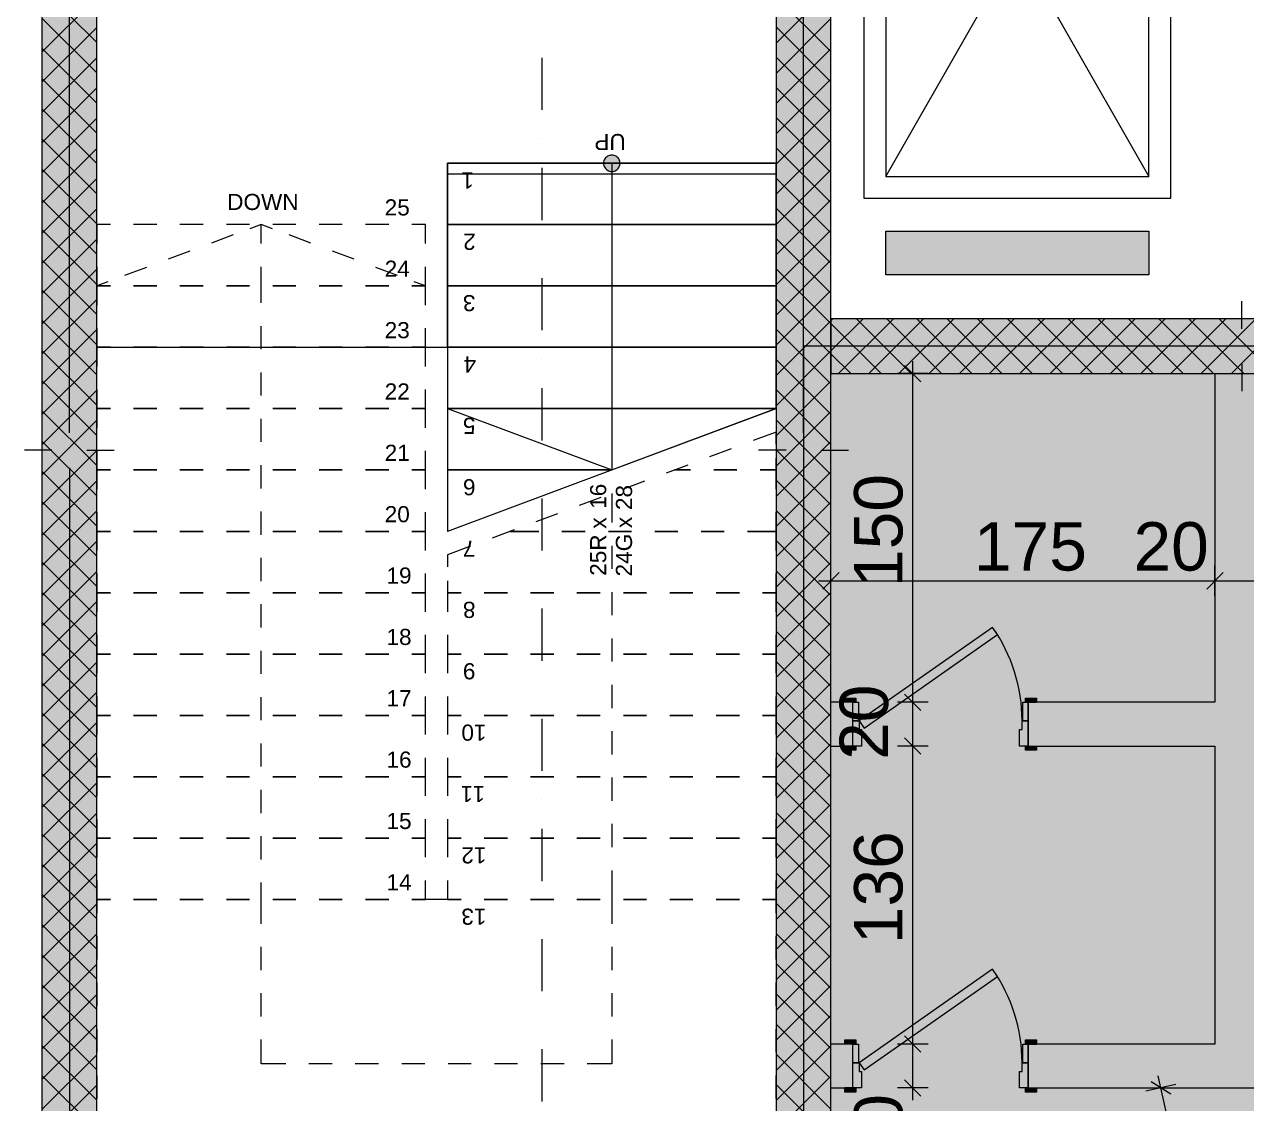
# Model space of a CAD drawing. Header units: centimetres. Extents: x -3681 to 2707, y -7074 to 1715.
# Drawn here: x -1114 to -556, y -839 to -347 of the extents above; entities that cross this region are included whole.
import ezdxf

# ---------------------------------------------------------------- set-up
doc = ezdxf.new("R2010")
doc.units = ezdxf.units.CM
for name, color, linetype, true_color in [('PDF_2D Drafting - General', 7, 'Continuous', 0x7f7f7f), ('PDF_A - Fill Zone', 7, 'Continuous', 0xa80f02), ('PDF_A - Muret', 7, 'Continuous', 0x7f7f7f), ('PDF_A - Pllaka Perdhes', 7, 'Continuous', 0x7f7f7f), ('PDF_A - Prerjet', 7, 'Continuous', 0xa80f02), ('PDF_Structural - Stair & Railing', 171, 'Continuous', 0xaaaaff)]:
    doc.layers.add(name, color=color, linetype=linetype, true_color=true_color)
for name, color, linetype in [('PDF_A - Dimensionimi', 7, 'Continuous'), ('PDF_A - Perdhesa Polyine', 5, 'Continuous'), ('PDF_A - Shtyllat', 7, 'Continuous')]:
    doc.layers.add(name, color=color, linetype=linetype)
doc.styles.add('PDF Arial', font='arial.ttf')

msp = doc.modelspace()

# ---------------------------------------------------------------- hatches: boundary and pattern name
at = {"layer": 'PDF_A - Fill Zone', "true_color": 0xeac3c0, "transparency": 33554559}
msp.add_hatch(color=254, dxfattribs=at).paths.add_polyline_path([(-883.91, -1909.79), (-1105.75, -921.14), (-1105.75, -896.14), (-758.19, -896.14), (-758.19, -493.57), (-383.13, -493.57), (-383.13, -367.83), (984.59, -367.83), (984.59, -516.75), (901.01, -535.5), (1109.04, -1462.61)])
at = {"layer": 'PDF_A - Muret', "true_color": 0xffffff, "transparency": 33554559}
for points in [[(-735.69, -676.11), (-735.69, -664.6), (-732.89, -664.6), (-732.89, -668.6), (-731.69, -668.6), (-731.69, -676.11)], [(-659.68, -676.11), (-659.68, -668.6), (-658.48, -668.6), (-658.48, -664.6), (-655.68, -664.6), (-655.68, -676.11)], [(-735.69, -832.12), (-735.69, -820.62), (-732.89, -820.62), (-732.89, -824.62), (-731.69, -824.62), (-731.69, -832.12)], [(-659.68, -832.12), (-659.68, -824.62), (-658.48, -824.62), (-658.48, -820.62), (-655.68, -820.62), (-655.68, -832.12)]]:
    msp.add_hatch(color=7, dxfattribs=at).paths.add_polyline_path(points)
at = {"layer": 'PDF_Structural - Stair & Railing', "transparency": 33554559}
msp.add_hatch(color=256, dxfattribs=at).paths.add_polyline_path([(-849.46, -410.06), (-849.42, -409.53), (-849.31, -409), (-849.12, -408.5), (-848.86, -408.03), (-848.54, -407.61), (-848.16, -407.22), (-847.73, -406.9), (-847.27, -406.65), (-846.76, -406.46), (-846.24, -406.35), (-845.71, -406.31), (-845.17, -406.35), (-844.65, -406.46), (-844.15, -406.65), (-843.68, -406.9), (-843.25, -407.22), (-842.87, -407.61), (-842.55, -408.03), (-842.29, -408.5), (-842.11, -409), (-841.99, -409.53), (-841.96, -410.06), (-841.99, -410.59), (-842.11, -411.12), (-842.29, -411.62), (-842.55, -412.08), (-842.87, -412.51), (-843.25, -412.89), (-843.68, -413.22), (-844.15, -413.47), (-844.65, -413.66), (-845.17, -413.77), (-845.71, -413.81), (-846.24, -413.77), (-846.76, -413.66), (-847.27, -413.47), (-847.73, -413.22), (-848.16, -412.89), (-848.54, -412.51), (-848.86, -412.08), (-849.12, -411.62), (-849.31, -411.12), (-849.42, -410.59)])

# ---------------------------------------------------------------- linework, layer by layer
at = {"layer": 'PDF_2D Drafting - General', "lineweight": 0}
for points in [[(-730.69, -196.03), (-730.69, -426.06)], [(-590.66, -426.06), (-590.66, -196.03)], [(-720.68, -206.03), (-720.68, -416.06)], [(-720.68, -416.06), (-600.66, -206.03)], [(-720.68, -206.03), (-600.66, -416.06)], [(-600.66, -416.06), (-600.66, -206.03)], [(-720.68, -416.06), (-600.66, -416.06)], [(-730.69, -426.06), (-590.66, -426.06)], [(-720.68, -441.06), (-600.66, -441.06)], [(-720.68, -461.07), (-720.68, -441.06)], [(-600.66, -441.06), (-600.66, -461.07)], [(-600.66, -461.07), (-720.68, -461.07)]]:
    msp.add_lwpolyline(points, dxfattribs=at)
at = {"layer": 'PDF_2D Drafting - General', "color": 254, "true_color": 0xeaeaea, "transparency": 33554559}
msp.add_solid([(-720.68, -441.06), (-600.66, -441.06), (-720.68, -461.07), (-600.66, -461.07)], dxfattribs=at)
at = {"layer": 'PDF_A - Dimensionimi', "lineweight": 0}
for points in [[(-708.36, -506.07), (-708.36, -500.45)], [(-701.33, -506.07), (-715.39, -506.07)], [(-704.61, -509.82), (-712.11, -502.32)], [(-708.36, -656.1), (-708.36, -506.07)], [(-745.69, -607.72), (-745.69, -593.65)], [(-570.46, -607.72), (-570.46, -593.65)], [(-751.32, -600.69), (-745.69, -600.69)], [(-741.94, -596.94), (-749.44, -604.44)], [(-745.69, -600.69), (-570.46, -600.69)], [(-566.71, -596.94), (-574.21, -604.44)], [(-570.46, -600.69), (-550.46, -600.69)], [(-712.11, -652.35), (-704.61, -659.85)], [(-701.33, -656.1), (-715.39, -656.1)], [(-708.36, -676.11), (-708.36, -656.1)], [(-712.11, -672.35), (-704.61, -679.86)], [(-701.33, -676.11), (-715.39, -676.11)], [(-708.36, -812.12), (-708.36, -676.11)], [(-712.11, -808.37), (-704.61, -815.87)], [(-701.33, -812.12), (-715.39, -812.12)], [(-708.36, -832.12), (-708.36, -812.12)], [(-712.11, -828.37), (-704.61, -835.87)], [(-588.26, -830.58), (-601.98, -833.66)], [(-590.64, -834.97), (-599.61, -829.29)], [(-595.13, -832.12), (-596.36, -826.63)], [(-701.33, -832.12), (-715.39, -832.12)], [(-708.36, -837.75), (-708.36, -832.12)], [(-381.48, -1784.25), (-595.13, -832.12)]]:
    msp.add_lwpolyline(points, dxfattribs=at)
at = {"layer": 'PDF_A - Fill Zone', "lineweight": 0}
for points in [[(-383.13, -493.57), (-758.19, -493.57)], [(-758.19, -493.57), (-758.19, -896.14)]]:
    msp.add_lwpolyline(points, dxfattribs=at)
at = {"layer": 'PDF_A - Muret', "color": 7, "lineweight": 0}
for points in [[(-570.46, -506.07), (-570.46, -656.1)], [(-735.69, -656.1), (-745.69, -656.1)], [(-735.69, -656.1), (-739.39, -656.1)], [(-735.69, -664.6), (-735.69, -656.1)], [(-655.68, -656.1), (-651.97, -656.1)], [(-655.68, -664.6), (-655.68, -656.1)], [(-570.46, -656.1), (-655.68, -656.1)], [(-735.69, -676.11), (-735.69, -664.6)], [(-655.68, -676.11), (-655.68, -664.6)], [(-745.69, -676.11), (-735.69, -676.11)], [(-735.69, -676.11), (-739.39, -676.11)], [(-655.68, -676.11), (-651.97, -676.11)], [(-655.68, -676.11), (-570.46, -676.11)], [(-570.46, -676.11), (-570.46, -812.12)], [(-735.69, -812.12), (-745.69, -812.12)], [(-735.69, -812.12), (-739.39, -812.12)], [(-735.69, -820.62), (-735.69, -812.12)], [(-655.68, -812.12), (-651.97, -812.12)], [(-655.68, -820.62), (-655.68, -812.12)], [(-570.46, -812.12), (-655.68, -812.12)], [(-735.69, -832.12), (-735.69, -820.62)], [(-655.68, -832.12), (-655.68, -820.62)], [(-745.69, -832.12), (-735.69, -832.12)], [(-735.69, -832.12), (-739.39, -832.12)], [(-655.68, -832.12), (-651.97, -832.12)], [(-655.68, -832.12), (-501.37, -832.12)]]:
    msp.add_lwpolyline(points, dxfattribs=at)
at = {"layer": 'PDF_A - Muret', "lineweight": 0}
for points in [[(-671.93, -621.92), (-732.89, -664.6)], [(-669.64, -625.19), (-671.93, -621.92)], [(-730.59, -667.88), (-669.64, -625.19)], [(-739.39, -656.1), (-739.39, -654.2)], [(-739.39, -654.2), (-734.39, -654.2)], [(-734.39, -656.1), (-739.39, -656.1)], [(-735.69, -656.1), (-739.39, -656.1)], [(-735.69, -656.1), (-739.39, -656.1)], [(-735.69, -664.6), (-735.69, -656.1)], [(-735.69, -656.1), (-733.19, -656.1)], [(-735.69, -664.6), (-735.69, -656.1)], [(-735.69, -664.6), (-735.69, -656.1)], [(-734.39, -654.2), (-734.39, -656.1)], [(-733.19, -656.1), (-733.19, -664.6)], [(-658.18, -664.6), (-658.18, -656.1)], [(-658.18, -656.1), (-655.68, -656.1)], [(-656.97, -654.2), (-651.97, -654.2)], [(-656.97, -656.1), (-656.97, -654.2)], [(-651.97, -656.1), (-656.97, -656.1)], [(-655.68, -656.1), (-655.68, -664.6)], [(-655.68, -664.6), (-655.68, -656.1)], [(-655.68, -664.6), (-655.68, -656.1)], [(-655.68, -656.1), (-651.97, -656.1)], [(-655.68, -656.1), (-651.97, -656.1)], [(-651.97, -654.2), (-651.97, -656.1)], [(-733.19, -664.6), (-735.69, -664.6)], [(-735.69, -676.11), (-735.69, -664.6)], [(-735.69, -664.6), (-732.89, -664.6)], [(-735.69, -676.11), (-735.69, -664.6)], [(-735.69, -676.11), (-735.69, -664.6)], [(-732.89, -664.6), (-732.89, -668.6)], [(-732.89, -664.6), (-730.59, -667.88)], [(-732.89, -668.6), (-731.69, -668.6)], [(-731.69, -668.6), (-731.69, -676.11)], [(-659.68, -676.11), (-659.68, -668.6)], [(-659.68, -668.6), (-658.48, -668.6)], [(-658.48, -668.6), (-658.48, -664.6)], [(-658.48, -664.6), (-655.68, -664.6)], [(-655.68, -664.6), (-658.18, -664.6)], [(-655.68, -664.6), (-655.68, -676.11)], [(-655.68, -676.11), (-655.68, -664.6)], [(-655.68, -676.11), (-655.68, -664.6)], [(-739.39, -678), (-739.39, -676.11)], [(-739.39, -676.11), (-734.39, -676.11)], [(-735.69, -676.11), (-739.39, -676.11)], [(-735.69, -676.11), (-739.39, -676.11)], [(-734.39, -678), (-739.39, -678)], [(-731.69, -676.11), (-735.69, -676.11)], [(-734.39, -676.11), (-734.39, -678)], [(-655.68, -676.11), (-659.68, -676.11)], [(-656.97, -676.11), (-651.97, -676.11)], [(-656.97, -678), (-656.97, -676.11)], [(-651.97, -678), (-656.97, -678)], [(-655.68, -676.11), (-651.97, -676.11)], [(-655.68, -676.11), (-651.97, -676.11)], [(-651.97, -676.11), (-651.97, -678)], [(-671.93, -777.94), (-732.89, -820.62)], [(-669.64, -781.22), (-671.93, -777.94)], [(-730.59, -823.9), (-669.64, -781.22)], [(-739.39, -812.12), (-739.39, -810.22)], [(-739.39, -810.22), (-734.39, -810.22)], [(-734.39, -812.12), (-739.39, -812.12)], [(-735.69, -812.12), (-739.39, -812.12)], [(-735.69, -812.12), (-739.39, -812.12)], [(-735.69, -820.62), (-735.69, -812.12)], [(-735.69, -812.12), (-733.19, -812.12)], [(-735.69, -820.62), (-735.69, -812.12)], [(-735.69, -820.62), (-735.69, -812.12)], [(-734.39, -810.22), (-734.39, -812.12)], [(-733.19, -812.12), (-733.19, -820.62)], [(-658.18, -820.62), (-658.18, -812.12)], [(-658.18, -812.12), (-655.68, -812.12)], [(-656.97, -810.22), (-651.97, -810.22)], [(-656.97, -812.12), (-656.97, -810.22)], [(-651.97, -812.12), (-656.97, -812.12)], [(-655.68, -812.12), (-655.68, -820.62)], [(-655.68, -820.62), (-655.68, -812.12)], [(-655.68, -820.62), (-655.68, -812.12)], [(-655.68, -812.12), (-651.97, -812.12)], [(-655.68, -812.12), (-651.97, -812.12)], [(-651.97, -810.22), (-651.97, -812.12)], [(-733.19, -820.62), (-735.69, -820.62)], [(-735.69, -832.12), (-735.69, -820.62)], [(-735.69, -820.62), (-732.89, -820.62)], [(-735.69, -832.12), (-735.69, -820.62)], [(-735.69, -832.12), (-735.69, -820.62)], [(-732.89, -820.62), (-732.89, -824.62)], [(-732.89, -820.62), (-730.59, -823.9)], [(-732.89, -824.62), (-731.69, -824.62)], [(-731.69, -824.62), (-731.69, -832.12)], [(-659.68, -832.12), (-659.68, -824.62)], [(-659.68, -824.62), (-658.48, -824.62)], [(-658.48, -824.62), (-658.48, -820.62)], [(-658.48, -820.62), (-655.68, -820.62)], [(-655.68, -820.62), (-658.18, -820.62)], [(-655.68, -820.62), (-655.68, -832.12)], [(-655.68, -832.12), (-655.68, -820.62)], [(-655.68, -832.12), (-655.68, -820.62)], [(-739.39, -834.02), (-739.39, -832.12)], [(-739.39, -832.12), (-734.39, -832.12)], [(-735.69, -832.12), (-739.39, -832.12)], [(-735.69, -832.12), (-739.39, -832.12)], [(-734.39, -834.02), (-739.39, -834.02)], [(-731.69, -832.12), (-735.69, -832.12)], [(-734.39, -832.12), (-734.39, -834.02)], [(-655.68, -832.12), (-659.68, -832.12)], [(-656.97, -832.12), (-651.97, -832.12)], [(-656.97, -834.02), (-656.97, -832.12)], [(-651.97, -834.02), (-656.97, -834.02)], [(-655.68, -832.12), (-651.97, -832.12)], [(-655.68, -832.12), (-651.97, -832.12)], [(-651.97, -832.12), (-651.97, -834.02)]]:
    msp.add_lwpolyline(points, dxfattribs=at)
for centre, radius, start, end in [((-732.89, -664.6), 74.42, 360, 34.9982), ((-732.88, -820.62), 74.4, 359.9957, 35.0015)]:
    msp.add_arc(centre, radius, start, end, dxfattribs=at)
at = {"layer": 'PDF_A - Muret', "color": 254, "true_color": 0xcccccc, "transparency": 33554559}
for points in [[(-570.46, -656.1), (-570.46, -506.07), (-550.46, -656.1), (-550.46, -506.07)], [(-745.69, -656.1), (-735.69, -656.1), (-745.69, -676.11), (-735.69, -676.11)], [(-655.68, -656.1), (-501.37, -656.1), (-655.68, -676.11), (-501.37, -676.11)], [(-570.46, -812.12), (-570.46, -676.11), (-550.46, -812.12), (-550.46, -676.11)], [(-745.69, -812.12), (-735.69, -812.12), (-745.69, -832.12), (-735.69, -832.12)], [(-655.68, -832.12), (-655.68, -812.12), (-501.37, -832.12), (-501.37, -812.12)]]:
    msp.add_solid(points, dxfattribs=at)
at = {"layer": 'PDF_A - Muret', "color": 7, "true_color": 0xffffff, "transparency": 33554559}
for points in [[(-671.93, -621.92), (-669.64, -625.19), (-732.89, -664.6), (-730.59, -667.88)], [(-734.39, -656.1), (-739.39, -656.1), (-734.39, -654.2), (-739.39, -654.2)], [(-735.69, -664.6), (-735.69, -656.1), (-733.19, -664.6), (-733.19, -656.1)], [(-658.18, -664.6), (-658.18, -656.1), (-655.68, -664.6), (-655.68, -656.1)], [(-656.97, -654.2), (-651.97, -654.2), (-656.97, -656.1), (-651.97, -656.1)], [(-734.39, -678), (-739.39, -678), (-734.39, -676.11), (-739.39, -676.11)], [(-656.97, -676.11), (-651.97, -676.11), (-656.97, -678), (-651.97, -678)], [(-671.93, -777.94), (-669.64, -781.22), (-732.89, -820.62), (-730.59, -823.9)], [(-734.39, -812.12), (-739.39, -812.12), (-734.39, -810.22), (-739.39, -810.22)], [(-735.69, -820.62), (-735.69, -812.12), (-733.19, -820.62), (-733.19, -812.12)], [(-658.18, -820.62), (-658.18, -812.12), (-655.68, -820.62), (-655.68, -812.12)], [(-656.97, -810.22), (-651.97, -810.22), (-656.97, -812.12), (-651.97, -812.12)], [(-734.39, -834.02), (-739.39, -834.02), (-734.39, -832.12), (-739.39, -832.12)], [(-656.97, -832.12), (-651.97, -832.12), (-656.97, -834.02), (-651.97, -834.02)]]:
    msp.add_solid(points, dxfattribs=at)
at = {"layer": 'PDF_A - Perdhesa Polyine', "lineweight": 0}
msp.add_lwpolyline([(-1105.75, 979.25), (-1105.75, -921.14)], dxfattribs=at)
at = {"layer": 'PDF_A - Pllaka Perdhes', "lineweight": 0}
for points in [[(-1105.75, 979.25), (-1105.75, -921.14)], [(-745.69, -481.07), (-745.69, -191.02)], [(-920.72, -494.07), (-920.72, -410.06)], [(-920.72, -410.06), (-770.69, -410.06)], [(-770.69, -410.06), (-770.69, -896.14)], [(-395.63, -481.07), (-745.69, -481.07)], [(-1080.74, -896.14), (-1080.74, -494.07)], [(-1080.74, -494.07), (-920.72, -494.07)]]:
    msp.add_lwpolyline(points, dxfattribs=at)
at = {"layer": 'PDF_A - Prerjet', "lineweight": 0}
for points in [[(-877.71, -348.71), (-877.71, -348.71)], [(-877.71, -361.93), (-877.71, -385.75)], [(-877.71, -398.98), (-877.71, -398.98)], [(-877.71, -412.21), (-877.71, -436.03)], [(-877.71, -449.26), (-877.71, -449.26)], [(-877.71, -462.49), (-877.71, -486.31)], [(-877.71, -499.54), (-877.71, -499.54)], [(-877.71, -512.77), (-877.71, -536.59)], [(-877.71, -549.82), (-877.71, -549.82)], [(-877.71, -563.05), (-877.71, -586.87)], [(-877.71, -600.1), (-877.71, -600.1)], [(-877.71, -613.33), (-877.71, -637.14)], [(-877.71, -650.38), (-877.71, -650.38)], [(-877.71, -663.61), (-877.71, -687.42)], [(-877.71, -700.66), (-877.71, -700.66)], [(-877.71, -713.89), (-877.71, -737.7)], [(-877.71, -750.94), (-877.71, -750.94)], [(-877.71, -764.17), (-877.71, -787.99)], [(-877.71, -801.22), (-877.71, -801.22)], [(-877.71, -814.44), (-877.71, -838.26)]]:
    msp.add_lwpolyline(points, dxfattribs=at)
at = {"layer": 'PDF_A - Shtyllat', "lineweight": 0}
for points in [[(-1093.25, -533.08), (-1093.25, -153.01)], [(-758.19, -533.08), (-758.19, -153.01)], [(-1105.75, -161.02), (-1105.75, -921.14)], [(-1080.74, -921.14), (-1080.74, -161.02)], [(-770.69, -161.02), (-770.69, -921.14)], [(-745.69, -921.14), (-745.69, -161.02)], [(-1080.74, -355.01), (-1105.75, -330.01)], [(-1105.75, -359.33), (-1080.74, -334.33)], [(-770.69, -355.26), (-745.69, -330.25)], [(-745.69, -359.08), (-770.69, -334.08)], [(-1080.74, -368.8), (-1105.75, -343.79)], [(-770.69, -369.05), (-745.69, -344.04)], [(-1105.75, -373.12), (-1080.74, -348.12)], [(-745.69, -372.88), (-770.69, -347.87)], [(-1080.74, -382.59), (-1105.75, -357.59)], [(-1105.75, -386.91), (-1080.74, -361.91)], [(-770.69, -382.84), (-745.69, -357.84)], [(-745.69, -386.66), (-770.69, -361.66)], [(-1080.74, -396.38), (-1105.75, -371.37)], [(-770.69, -396.63), (-745.69, -371.62)], [(-1105.75, -400.7), (-1080.74, -375.7)], [(-745.69, -400.46), (-770.69, -375.45)], [(-1080.74, -410.17), (-1105.75, -385.17)], [(-1105.75, -414.49), (-1080.74, -389.49)], [(-770.69, -410.42), (-745.69, -385.42)], [(-745.69, -414.24), (-770.69, -389.24)], [(-1080.74, -423.97), (-1105.75, -398.96)], [(-770.69, -424.21), (-745.69, -399.2)], [(-1105.75, -428.29), (-1080.74, -403.29)], [(-745.69, -428.04), (-770.69, -403.03)], [(-1080.74, -437.75), (-1105.75, -412.75)], [(-1105.75, -442.07), (-1080.74, -417.07)], [(-770.69, -438), (-745.69, -413)], [(-745.69, -441.83), (-770.69, -416.82)], [(-1080.74, -451.55), (-1105.75, -426.54)], [(-770.69, -451.8), (-745.69, -426.79)], [(-1105.75, -455.87), (-1080.74, -430.86)], [(-745.69, -455.62), (-770.69, -430.61)], [(-1080.74, -465.34), (-1105.75, -440.33)], [(-770.69, -465.58), (-745.69, -440.58)], [(-1105.75, -469.66), (-1080.74, -444.65)], [(-745.69, -469.41), (-770.69, -444.41)], [(-1080.74, -479.12), (-1105.75, -454.12)], [(-770.69, -479.38), (-745.69, -454.37)], [(-1105.75, -483.45), (-1080.74, -458.44)], [(-745.69, -483.2), (-770.69, -458.19)], [(-1080.74, -492.92), (-1105.75, -467.92)], [(-770.69, -493.16), (-745.69, -468.16)], [(-1105.75, -497.24), (-1080.74, -472.24)], [(-745.69, -496.99), (-770.69, -471.99)], [(-558.16, -485.57), (-558.16, -473.07)], [(-1080.74, -506.7), (-1105.75, -481.7)], [(-770.69, -506.96), (-745.69, -481.95)], [(-745.69, -495.75), (-731.02, -481.07)], [(-745.69, -481.95), (-744.81, -481.07)], [(-370.63, -481.07), (-745.69, -481.07)], [(-745.69, -481.07), (-745.69, -506.07)], [(-722.81, -506.07), (-745.69, -483.2)], [(-742.23, -506.07), (-717.22, -481.07)], [(-709.03, -506.07), (-734.03, -481.07)], [(-728.44, -506.07), (-703.44, -481.07)], [(-695.23, -506.07), (-720.24, -481.07)], [(-714.65, -506.07), (-689.64, -481.07)], [(-681.44, -506.07), (-706.45, -481.07)], [(-700.86, -506.07), (-675.86, -481.07)], [(-667.65, -506.07), (-692.66, -481.07)], [(-687.07, -506.07), (-662.06, -481.07)], [(-653.86, -506.07), (-678.86, -481.07)], [(-673.27, -506.07), (-648.27, -481.07)], [(-640.07, -506.07), (-665.08, -481.07)], [(-659.49, -506.07), (-634.48, -481.07)], [(-626.28, -506.07), (-651.28, -481.07)], [(-645.69, -506.07), (-620.69, -481.07)], [(-612.49, -506.07), (-637.49, -481.07)], [(-631.91, -506.07), (-606.9, -481.07)], [(-598.7, -506.07), (-623.7, -481.07)], [(-618.11, -506.07), (-593.11, -481.07)], [(-584.91, -506.07), (-609.91, -481.07)], [(-604.32, -506.07), (-579.31, -481.07)], [(-571.12, -506.07), (-596.12, -481.07)], [(-590.53, -506.07), (-565.53, -481.07)], [(-557.33, -506.07), (-582.33, -481.07)], [(-576.74, -506.07), (-551.73, -481.07)], [(-543.53, -506.07), (-568.54, -481.07)], [(-562.95, -506.07), (-537.95, -481.07)], [(-1105.75, -511.03), (-1080.74, -486.02)], [(-745.69, -510.79), (-770.69, -485.78)], [(-1080.74, -520.5), (-1105.75, -495.5)], [(-770.69, -520.75), (-745.69, -495.75)], [(-566.16, -493.57), (-753.69, -493.57)], [(-558.16, -493.57), (-558.16, -493.57)], [(-1105.75, -524.82), (-1080.74, -499.82)], [(-745.69, -524.57), (-770.69, -499.57)], [(-736.61, -506.07), (-745.69, -496.99)], [(-558.16, -501.57), (-558.16, -514.08)], [(-745.69, -506.07), (-370.63, -506.07)], [(-1080.74, -534.29), (-1105.75, -509.28)], [(-770.69, -534.53), (-745.69, -509.53)], [(-1105.75, -538.61), (-1080.74, -513.61)], [(-745.69, -538.37), (-770.69, -513.36)], [(-1080.74, -548.08), (-1105.75, -523.08)], [(-770.69, -548.33), (-745.69, -523.33)], [(-1105.75, -552.4), (-1080.74, -527.4)], [(-745.69, -552.15), (-770.69, -527.15)], [(-1080.74, -561.87), (-1105.75, -536.87)], [(-770.69, -562.12), (-745.69, -537.11)], [(-745.69, -565.95), (-770.69, -540.94)], [(-1101.25, -541.08), (-1113.75, -541.08)], [(-1105.75, -566.2), (-1080.74, -541.19)], [(-1093.25, -541.08), (-1093.25, -541.08)], [(-1085.24, -541.08), (-1072.75, -541.08)], [(-766.19, -541.08), (-778.7, -541.08)], [(-758.19, -541.08), (-758.19, -541.08)], [(-750.19, -541.08), (-737.69, -541.08)], [(-1080.74, -575.66), (-1105.75, -550.65)], [(-1093.25, -549.08), (-1093.25, -929.14)], [(-770.69, -575.91), (-745.69, -550.91)], [(-758.19, -549.08), (-758.19, -929.14)], [(-1105.75, -579.98), (-1080.74, -554.98)], [(-745.69, -579.74), (-770.69, -554.74)], [(-1080.74, -589.45), (-1105.75, -564.45)], [(-1105.75, -593.78), (-1080.74, -568.77)], [(-770.69, -589.7), (-745.69, -564.7)], [(-745.69, -593.53), (-770.69, -568.52)], [(-1080.74, -603.25), (-1105.75, -578.24)], [(-770.69, -603.49), (-745.69, -578.49)], [(-1105.75, -607.57), (-1080.74, -582.56)], [(-745.69, -607.32), (-770.69, -582.32)], [(-1080.74, -617.03), (-1105.75, -592.03)], [(-1105.75, -621.36), (-1080.74, -596.35)], [(-770.69, -617.28), (-745.69, -592.28)], [(-745.69, -621.11), (-770.69, -596.1)], [(-1080.74, -630.83), (-1105.75, -605.82)], [(-770.69, -631.07), (-745.69, -606.07)], [(-1105.75, -635.15), (-1080.74, -610.15)], [(-745.69, -634.9), (-770.69, -609.9)], [(-1080.74, -644.62), (-1105.75, -619.61)], [(-1105.75, -648.94), (-1080.74, -623.93)], [(-770.69, -644.86), (-745.69, -619.86)], [(-745.69, -648.69), (-770.69, -623.69)], [(-1080.74, -658.41), (-1105.75, -633.4)], [(-770.69, -658.66), (-745.69, -633.65)], [(-1105.75, -662.73), (-1080.74, -637.73)], [(-745.69, -662.48), (-770.69, -637.48)], [(-1080.74, -672.2), (-1105.75, -647.2)], [(-1105.75, -676.52), (-1080.74, -651.52)], [(-770.69, -672.44), (-745.69, -647.44)], [(-745.69, -676.27), (-770.69, -651.27)], [(-1080.74, -685.99), (-1105.75, -660.98)], [(-770.69, -686.24), (-745.69, -661.23)], [(-1105.75, -690.31), (-1080.74, -665.31)], [(-745.69, -690.06), (-770.69, -665.06)], [(-1080.74, -699.78), (-1105.75, -674.78)], [(-1105.75, -704.1), (-1080.74, -679.1)], [(-770.69, -700.03), (-745.69, -675.03)], [(-745.69, -703.85), (-770.69, -678.85)], [(-1080.74, -713.57), (-1105.75, -688.56)], [(-770.69, -713.82), (-745.69, -688.81)], [(-1105.75, -717.89), (-1080.74, -692.89)], [(-745.69, -717.65), (-770.69, -692.64)], [(-1080.74, -727.36), (-1105.75, -702.36)], [(-770.69, -727.61), (-745.69, -702.61)], [(-1105.75, -731.68), (-1080.74, -706.68)], [(-745.69, -731.43), (-770.69, -706.43)], [(-1080.74, -741.16), (-1105.75, -716.15)], [(-770.69, -741.4), (-745.69, -716.39)], [(-1105.75, -745.48), (-1080.74, -720.47)], [(-745.69, -745.23), (-770.69, -720.22)], [(-1080.74, -754.94), (-1105.75, -729.94)], [(-770.69, -755.19), (-745.69, -730.19)], [(-1105.75, -759.26), (-1080.74, -734.26)], [(-745.69, -759.02), (-770.69, -734.01)], [(-1080.74, -768.74), (-1105.75, -743.73)], [(-770.69, -768.98), (-745.69, -743.98)], [(-1105.75, -773.06), (-1080.74, -748.05)], [(-745.69, -772.81), (-770.69, -747.8)], [(-1080.74, -782.52), (-1105.75, -757.52)], [(-770.69, -782.77), (-745.69, -757.77)], [(-1105.75, -786.85), (-1080.74, -761.84)], [(-745.69, -786.6), (-770.69, -761.6)], [(-1080.74, -796.31), (-1105.75, -771.31)], [(-770.69, -796.57), (-745.69, -771.56)], [(-1105.75, -800.64), (-1080.74, -775.63)], [(-745.69, -800.39), (-770.69, -775.38)], [(-1080.74, -810.11), (-1105.75, -785.11)], [(-770.69, -810.35), (-745.69, -785.35)], [(-1105.75, -814.43), (-1080.74, -789.43)], [(-745.69, -814.18), (-770.69, -789.18)], [(-1080.74, -823.89), (-1105.75, -798.89)], [(-770.69, -824.14), (-745.69, -799.14)], [(-745.69, -827.97), (-770.69, -802.97)], [(-1105.75, -828.22), (-1080.74, -803.21)], [(-1080.74, -837.69), (-1105.75, -812.69)], [(-770.69, -837.94), (-745.69, -812.93)], [(-1105.75, -842.01), (-1080.74, -817.01)], [(-745.69, -841.76), (-770.69, -816.76)], [(-1080.74, -851.48), (-1105.75, -826.47)], [(-1105.75, -855.8), (-1080.74, -830.8)], [(-770.69, -851.72), (-745.69, -826.72)], [(-745.69, -855.56), (-770.69, -830.55)]]:
    msp.add_lwpolyline(points, dxfattribs=at)
at = {"layer": 'PDF_A - Shtyllat', "color": 8, "true_color": 0x7f7f7f, "transparency": 33554559}
for points in [[(-1105.75, -921.14), (-1105.75, -161.02), (-1080.74, -921.14), (-1080.74, -161.02)], [(-770.69, -921.14), (-770.69, -161.02), (-745.69, -921.14), (-745.69, -161.02)], [(-370.63, -506.07), (-745.69, -506.07), (-370.63, -481.07), (-745.69, -481.07)]]:
    msp.add_solid(points, dxfattribs=at)
at = {"layer": 'PDF_Structural - Stair & Railing', "color": 171, "lineweight": 0, "true_color": 0x8080ff}
for points in [[(-847.73, -406.9), (-848.16, -407.22)], [(-847.27, -406.65), (-847.73, -406.9)], [(-846.76, -406.46), (-847.27, -406.65)], [(-846.24, -406.35), (-846.76, -406.46)], [(-845.71, -406.31), (-846.24, -406.35)], [(-845.17, -406.35), (-845.71, -406.31)], [(-844.65, -406.46), (-845.17, -406.35)], [(-844.15, -406.65), (-844.65, -406.46)], [(-843.68, -406.9), (-844.15, -406.65)], [(-843.25, -407.22), (-843.68, -406.9)], [(-770.69, -410.06), (-920.72, -410.06)], [(-920.72, -410.06), (-920.72, -438.06)], [(-849.42, -409.53), (-849.46, -410.06)], [(-849.46, -410.06), (-849.42, -410.59)], [(-849.31, -409), (-849.42, -409.53)], [(-849.42, -410.59), (-849.31, -411.12)], [(-849.12, -408.5), (-849.31, -409)], [(-849.31, -411.12), (-849.12, -411.62)], [(-848.86, -408.03), (-849.12, -408.5)], [(-849.12, -411.62), (-848.86, -412.08)], [(-848.54, -407.61), (-848.86, -408.03)], [(-848.86, -412.08), (-848.54, -412.51)], [(-848.16, -407.22), (-848.54, -407.61)], [(-848.54, -412.51), (-848.16, -412.89)], [(-845.71, -410.06), (-845.71, -438.06)], [(-842.87, -407.61), (-843.25, -407.22)], [(-843.25, -412.89), (-842.87, -412.51)], [(-842.55, -408.03), (-842.87, -407.61)], [(-842.87, -412.51), (-842.55, -412.08)], [(-842.29, -408.5), (-842.55, -408.03)], [(-842.55, -412.08), (-842.29, -411.62)], [(-842.11, -409), (-842.29, -408.5)], [(-842.29, -411.62), (-842.11, -411.12)], [(-841.99, -409.53), (-842.11, -409)], [(-842.11, -411.12), (-841.99, -410.59)], [(-841.96, -410.06), (-841.99, -409.53)], [(-841.99, -410.59), (-841.96, -410.06)], [(-770.69, -438.06), (-770.69, -410.06)], [(-848.16, -412.89), (-847.73, -413.22)], [(-847.73, -413.22), (-847.27, -413.47)], [(-847.27, -413.47), (-846.76, -413.66)], [(-846.76, -413.66), (-846.24, -413.77)], [(-846.24, -413.77), (-845.71, -413.81)], [(-845.71, -413.81), (-845.17, -413.77)], [(-845.17, -413.77), (-844.65, -413.66)], [(-844.65, -413.66), (-844.15, -413.47)], [(-844.15, -413.47), (-843.68, -413.22)], [(-843.68, -413.22), (-843.25, -412.89)], [(-1005.73, -438.06), (-1010.85, -439.97)], [(-1005.73, -446.77), (-1005.73, -438.06)], [(-1000.61, -439.97), (-1005.73, -438.06)], [(-920.72, -438.06), (-770.69, -438.06)], [(-770.69, -438.06), (-920.72, -438.06)], [(-920.72, -438.06), (-920.72, -466.07)], [(-845.71, -438.06), (-845.71, -550.08)], [(-770.69, -466.07), (-770.69, -438.06)], [(-1018.44, -442.81), (-1028.36, -446.51)], [(-983.1, -446.51), (-993.01, -442.81)], [(-1038.28, -450.21), (-1048.19, -453.92)], [(-963.26, -453.92), (-973.18, -450.21)], [(-1058.11, -457.62), (-1068.03, -461.32)], [(-1005.73, -466.07), (-1005.73, -457.36)], [(-943.43, -461.32), (-953.35, -457.62)], [(-1075.63, -464.16), (-1080.74, -466.07)], [(-1005.73, -473.77), (-1005.73, -466.07)], [(-930.72, -466.07), (-935.84, -464.16)], [(-920.72, -466.07), (-770.69, -466.07)], [(-770.69, -466.07), (-920.72, -466.07)], [(-920.72, -466.07), (-920.72, -494.07)], [(-770.69, -494.07), (-770.69, -466.07)], [(-1005.73, -494.95), (-1005.73, -484.37)], [(-920.72, -494.07), (-770.69, -494.07)], [(-770.69, -494.07), (-920.72, -494.07)], [(-920.72, -494.07), (-920.72, -522.07)], [(-770.69, -522.07), (-770.69, -494.07)], [(-1005.73, -516.12), (-1005.73, -505.53)], [(-920.72, -522.07), (-770.69, -522.07)], [(-770.69, -522.07), (-920.72, -522.07)], [(-920.72, -522.07), (-920.72, -550.08)], [(-770.69, -522.07), (-920.72, -578.09)], [(-920.72, -522.07), (-845.71, -550.08)], [(-845.71, -550.08), (-770.69, -522.07)], [(-1005.73, -537.29), (-1005.73, -526.7)], [(-770.69, -532.76), (-781.25, -536.69)], [(-791.16, -540.39), (-801.08, -544.1)], [(-1005.73, -558.46), (-1005.73, -547.87)], [(-920.72, -550.08), (-845.71, -550.08)], [(-845.71, -550.08), (-920.72, -550.08)], [(-920.72, -550.08), (-920.72, -578.09)], [(-811, -547.8), (-820.91, -551.5)], [(-830.83, -555.21), (-840.75, -558.91)], [(-850.66, -562.61), (-860.58, -566.31)], [(-845.71, -560.76), (-845.71, -574.05)], [(-1005.73, -579.63), (-1005.73, -569.04)], [(-870.5, -570.02), (-880.41, -573.71)], [(-890.33, -577.42), (-900.25, -581.12)], [(-910.16, -584.82), (-920.72, -588.76)], [(-845.71, -584.63), (-845.71, -595.22)], [(-1005.73, -600.8), (-1005.73, -590.22)], [(-845.71, -605.8), (-845.71, -616.39)], [(-1005.73, -621.97), (-1005.73, -611.38)], [(-845.71, -626.97), (-845.71, -637.56)], [(-1005.73, -643.14), (-1005.73, -632.55)], [(-845.71, -648.14), (-845.71, -658.73)], [(-1005.73, -664.31), (-1005.73, -653.72)], [(-845.71, -669.32), (-845.71, -679.9)], [(-1005.73, -685.48), (-1005.73, -674.9)], [(-845.71, -690.48), (-845.71, -701.07)], [(-1005.73, -706.65), (-1005.73, -696.07)], [(-845.71, -711.65), (-845.71, -722.24)], [(-1005.73, -727.82), (-1005.73, -717.23)], [(-845.71, -732.82), (-845.71, -746.11)], [(-1005.73, -746.11), (-1005.73, -738.4)], [(-1005.73, -757.16), (-1005.73, -746.11)], [(-845.71, -746.11), (-845.71, -757.16)], [(-1005.73, -778.32), (-1005.73, -767.74)], [(-845.71, -767.74), (-845.71, -778.32)], [(-1005.73, -799.5), (-1005.73, -788.92)], [(-845.71, -788.92), (-845.71, -799.5)], [(-1005.73, -821.13), (-1005.73, -810.08)], [(-845.71, -810.08), (-845.71, -821.13)], [(-994.52, -821.13), (-1005.73, -821.13)], [(-973.35, -821.13), (-983.94, -821.13)], [(-952.18, -821.13), (-962.77, -821.13)], [(-931.01, -821.13), (-941.59, -821.13)], [(-909.84, -821.13), (-920.43, -821.13)], [(-888.67, -821.13), (-899.26, -821.13)], [(-867.5, -821.13), (-878.09, -821.13)], [(-845.71, -821.13), (-856.91, -821.13)]]:
    msp.add_lwpolyline(points, dxfattribs=at)
at = {"layer": 'PDF_Structural - Stair & Railing', "lineweight": 0}
for points in [[(-770.69, -415.06), (-920.72, -415.06)], [(-920.72, -415.06), (-920.72, -578.09)], [(-770.69, -522.07), (-770.69, -415.06)], [(-1074.54, -438.06), (-1080.74, -438.06)], [(-1080.74, -438.06), (-1080.74, -446.77)], [(-1053.36, -438.06), (-1063.95, -438.06)], [(-1032.19, -438.06), (-1042.78, -438.06)], [(-1011.03, -438.06), (-1021.61, -438.06)], [(-989.86, -438.06), (-1000.44, -438.06)], [(-968.68, -438.06), (-979.27, -438.06)], [(-947.51, -438.06), (-958.1, -438.06)], [(-930.72, -438.06), (-936.93, -438.06)], [(-930.72, -446.77), (-930.72, -438.06)], [(-1080.74, -457.36), (-1080.74, -466.07)], [(-930.72, -466.07), (-930.72, -457.36)], [(-1074.54, -466.07), (-1080.74, -466.07)], [(-1080.74, -466.07), (-1080.74, -474.78)], [(-1080.74, -466.07), (-1074.54, -466.07)], [(-1053.36, -466.07), (-1063.95, -466.07)], [(-1063.95, -466.07), (-1053.36, -466.07)], [(-1032.19, -466.07), (-1042.78, -466.07)], [(-1042.78, -466.07), (-1032.19, -466.07)], [(-1011.03, -466.07), (-1021.61, -466.07)], [(-1021.61, -466.07), (-1011.03, -466.07)], [(-989.86, -466.07), (-1000.44, -466.07)], [(-1000.44, -466.07), (-989.86, -466.07)], [(-968.68, -466.07), (-979.27, -466.07)], [(-979.27, -466.07), (-968.68, -466.07)], [(-947.51, -466.07), (-958.1, -466.07)], [(-958.1, -466.07), (-947.51, -466.07)], [(-930.72, -466.07), (-936.93, -466.07)], [(-936.93, -466.07), (-930.72, -466.07)], [(-930.72, -474.78), (-930.72, -466.07)], [(-1080.74, -485.36), (-1080.74, -494.07)], [(-930.72, -494.07), (-930.72, -485.36)], [(-1074.54, -494.07), (-1080.74, -494.07)], [(-1080.74, -494.07), (-1080.74, -502.78)], [(-1080.74, -494.07), (-1074.54, -494.07)], [(-1053.36, -494.07), (-1063.95, -494.07)], [(-1063.95, -494.07), (-1053.36, -494.07)], [(-1032.19, -494.07), (-1042.78, -494.07)], [(-1042.78, -494.07), (-1032.19, -494.07)], [(-1011.03, -494.07), (-1021.61, -494.07)], [(-1021.61, -494.07), (-1011.03, -494.07)], [(-989.86, -494.07), (-1000.44, -494.07)], [(-1000.44, -494.07), (-989.86, -494.07)], [(-968.68, -494.07), (-979.27, -494.07)], [(-979.27, -494.07), (-968.68, -494.07)], [(-947.51, -494.07), (-958.1, -494.07)], [(-958.1, -494.07), (-947.51, -494.07)], [(-930.72, -494.07), (-936.93, -494.07)], [(-936.93, -494.07), (-930.72, -494.07)], [(-930.72, -502.78), (-930.72, -494.07)], [(-1080.74, -513.37), (-1080.74, -522.07)], [(-930.72, -522.07), (-930.72, -513.37)], [(-1074.54, -522.07), (-1080.74, -522.07)], [(-1080.74, -522.07), (-1080.74, -530.78)], [(-1080.74, -522.07), (-1074.54, -522.07)], [(-1053.36, -522.07), (-1063.95, -522.07)], [(-1063.95, -522.07), (-1053.36, -522.07)], [(-1032.19, -522.07), (-1042.78, -522.07)], [(-1042.78, -522.07), (-1032.19, -522.07)], [(-1011.03, -522.07), (-1021.61, -522.07)], [(-1021.61, -522.07), (-1011.03, -522.07)], [(-989.86, -522.07), (-1000.44, -522.07)], [(-1000.44, -522.07), (-989.86, -522.07)], [(-968.68, -522.07), (-979.27, -522.07)], [(-979.27, -522.07), (-968.68, -522.07)], [(-947.51, -522.07), (-958.1, -522.07)], [(-958.1, -522.07), (-947.51, -522.07)], [(-930.72, -522.07), (-936.93, -522.07)], [(-936.93, -522.07), (-930.72, -522.07)], [(-930.72, -530.78), (-930.72, -522.07)], [(-770.69, -538.22), (-770.69, -532.76)], [(-1080.74, -541.38), (-1080.74, -550.08)], [(-930.72, -550.08), (-930.72, -541.38)], [(-770.69, -550.08), (-770.69, -544.62)], [(-1074.54, -550.08), (-1080.74, -550.08)], [(-1080.74, -550.08), (-1080.74, -558.79)], [(-1080.74, -550.08), (-1074.54, -550.08)], [(-1053.36, -550.08), (-1063.95, -550.08)], [(-1063.95, -550.08), (-1053.36, -550.08)], [(-1032.19, -550.08), (-1042.78, -550.08)], [(-1042.78, -550.08), (-1032.19, -550.08)], [(-1011.03, -550.08), (-1021.61, -550.08)], [(-1021.61, -550.08), (-1011.03, -550.08)], [(-989.86, -550.08), (-1000.44, -550.08)], [(-1000.44, -550.08), (-989.86, -550.08)], [(-968.68, -550.08), (-979.27, -550.08)], [(-979.27, -550.08), (-968.68, -550.08)], [(-947.51, -550.08), (-958.1, -550.08)], [(-958.1, -550.08), (-947.51, -550.08)], [(-930.72, -550.08), (-936.93, -550.08)], [(-936.93, -550.08), (-930.72, -550.08)], [(-930.72, -558.79), (-930.72, -550.08)], [(-817.11, -550.08), (-809.78, -550.08)], [(-809.78, -550.08), (-817.11, -550.08)], [(-799.19, -550.08), (-788.61, -550.08)], [(-788.61, -550.08), (-799.19, -550.08)], [(-778.02, -550.08), (-770.69, -550.08)], [(-770.69, -550.08), (-778.02, -550.08)], [(-770.69, -558.79), (-770.69, -550.08)], [(-1080.74, -569.38), (-1080.74, -578.09)], [(-930.72, -578.09), (-930.72, -569.38)], [(-770.69, -578.09), (-770.69, -569.38)], [(-1074.54, -578.09), (-1080.74, -578.09)], [(-1080.74, -578.09), (-1080.74, -586.8)], [(-1080.74, -578.09), (-1074.54, -578.09)], [(-1053.36, -578.09), (-1063.95, -578.09)], [(-1063.95, -578.09), (-1053.36, -578.09)], [(-1032.19, -578.09), (-1042.78, -578.09)], [(-1042.78, -578.09), (-1032.19, -578.09)], [(-1011.03, -578.09), (-1021.61, -578.09)], [(-1021.61, -578.09), (-1011.03, -578.09)], [(-989.86, -578.09), (-1000.44, -578.09)], [(-1000.44, -578.09), (-989.86, -578.09)], [(-968.68, -578.09), (-979.27, -578.09)], [(-979.27, -578.09), (-968.68, -578.09)], [(-947.51, -578.09), (-958.1, -578.09)], [(-958.1, -578.09), (-947.51, -578.09)], [(-930.72, -578.09), (-936.93, -578.09)], [(-936.93, -578.09), (-930.72, -578.09)], [(-930.72, -586.8), (-930.72, -578.09)], [(-892.12, -578.09), (-879.04, -578.09)], [(-879.04, -578.09), (-892.12, -578.09)], [(-868.46, -578.09), (-857.87, -578.09)], [(-857.87, -578.09), (-868.46, -578.09)], [(-847.29, -578.09), (-836.7, -578.09)], [(-836.7, -578.09), (-847.29, -578.09)], [(-826.11, -578.09), (-815.53, -578.09)], [(-815.53, -578.09), (-826.11, -578.09)], [(-804.94, -578.09), (-794.36, -578.09)], [(-794.36, -578.09), (-804.94, -578.09)], [(-783.78, -578.09), (-770.69, -578.09)], [(-770.69, -578.09), (-783.78, -578.09)], [(-770.69, -586.8), (-770.69, -578.09)], [(-920.72, -588.76), (-920.72, -594.23)], [(-1080.74, -597.38), (-1080.74, -606.09)], [(-930.72, -606.09), (-930.72, -597.38)], [(-920.72, -600.63), (-920.72, -606.09)], [(-770.69, -606.09), (-770.69, -597.38)], [(-1074.54, -606.09), (-1080.74, -606.09)], [(-1080.74, -606.09), (-1080.74, -614.8)], [(-1080.74, -606.09), (-1074.54, -606.09)], [(-1053.36, -606.09), (-1063.95, -606.09)], [(-1063.95, -606.09), (-1053.36, -606.09)], [(-1032.19, -606.09), (-1042.78, -606.09)], [(-1042.78, -606.09), (-1032.19, -606.09)], [(-1011.03, -606.09), (-1021.61, -606.09)], [(-1021.61, -606.09), (-1011.03, -606.09)], [(-989.86, -606.09), (-1000.44, -606.09)], [(-1000.44, -606.09), (-989.86, -606.09)], [(-968.68, -606.09), (-979.27, -606.09)], [(-979.27, -606.09), (-968.68, -606.09)], [(-947.51, -606.09), (-958.1, -606.09)], [(-958.1, -606.09), (-947.51, -606.09)], [(-930.72, -606.09), (-936.93, -606.09)], [(-936.93, -606.09), (-930.72, -606.09)], [(-930.72, -614.8), (-930.72, -606.09)], [(-920.72, -606.09), (-914.51, -606.09)], [(-914.51, -606.09), (-920.72, -606.09)], [(-920.72, -606.09), (-920.72, -614.8)], [(-903.92, -606.09), (-893.34, -606.09)], [(-893.34, -606.09), (-903.92, -606.09)], [(-882.75, -606.09), (-872.17, -606.09)], [(-872.17, -606.09), (-882.75, -606.09)], [(-861.59, -606.09), (-851, -606.09)], [(-851, -606.09), (-861.59, -606.09)], [(-840.41, -606.09), (-829.83, -606.09)], [(-829.83, -606.09), (-840.41, -606.09)], [(-819.24, -606.09), (-808.66, -606.09)], [(-808.66, -606.09), (-819.24, -606.09)], [(-798.07, -606.09), (-787.49, -606.09)], [(-787.49, -606.09), (-798.07, -606.09)], [(-776.9, -606.09), (-770.69, -606.09)], [(-770.69, -606.09), (-776.9, -606.09)], [(-770.69, -614.8), (-770.69, -606.09)], [(-1080.74, -625.39), (-1080.74, -634.1)], [(-930.72, -634.1), (-930.72, -625.39)], [(-920.72, -625.39), (-920.72, -634.1)], [(-770.69, -634.1), (-770.69, -625.39)], [(-1074.54, -634.1), (-1080.74, -634.1)], [(-1080.74, -634.1), (-1080.74, -642.81)], [(-1080.74, -634.1), (-1074.54, -634.1)], [(-1053.36, -634.1), (-1063.95, -634.1)], [(-1063.95, -634.1), (-1053.36, -634.1)], [(-1032.19, -634.1), (-1042.78, -634.1)], [(-1042.78, -634.1), (-1032.19, -634.1)], [(-1011.03, -634.1), (-1021.61, -634.1)], [(-1021.61, -634.1), (-1011.03, -634.1)], [(-989.86, -634.1), (-1000.44, -634.1)], [(-1000.44, -634.1), (-989.86, -634.1)], [(-968.68, -634.1), (-979.27, -634.1)], [(-979.27, -634.1), (-968.68, -634.1)], [(-947.51, -634.1), (-958.1, -634.1)], [(-958.1, -634.1), (-947.51, -634.1)], [(-930.72, -634.1), (-936.93, -634.1)], [(-936.93, -634.1), (-930.72, -634.1)], [(-930.72, -642.81), (-930.72, -634.1)], [(-920.72, -634.1), (-914.51, -634.1)], [(-914.51, -634.1), (-920.72, -634.1)], [(-920.72, -634.1), (-920.72, -642.81)], [(-903.92, -634.1), (-893.34, -634.1)], [(-893.34, -634.1), (-903.92, -634.1)], [(-882.75, -634.1), (-872.17, -634.1)], [(-872.17, -634.1), (-882.75, -634.1)], [(-861.59, -634.1), (-851, -634.1)], [(-851, -634.1), (-861.59, -634.1)], [(-840.41, -634.1), (-829.83, -634.1)], [(-829.83, -634.1), (-840.41, -634.1)], [(-819.24, -634.1), (-808.66, -634.1)], [(-808.66, -634.1), (-819.24, -634.1)], [(-798.07, -634.1), (-787.49, -634.1)], [(-787.49, -634.1), (-798.07, -634.1)], [(-776.9, -634.1), (-770.69, -634.1)], [(-770.69, -634.1), (-776.9, -634.1)], [(-770.69, -642.81), (-770.69, -634.1)], [(-1080.74, -653.39), (-1080.74, -662.1)], [(-930.72, -662.1), (-930.72, -653.39)], [(-920.72, -653.39), (-920.72, -662.1)], [(-770.69, -662.1), (-770.69, -653.39)], [(-1074.54, -662.1), (-1080.74, -662.1)], [(-1080.74, -662.1), (-1080.74, -670.81)], [(-1080.74, -662.1), (-1074.54, -662.1)], [(-1053.36, -662.1), (-1063.95, -662.1)], [(-1063.95, -662.1), (-1053.36, -662.1)], [(-1032.19, -662.1), (-1042.78, -662.1)], [(-1042.78, -662.1), (-1032.19, -662.1)], [(-1011.03, -662.1), (-1021.61, -662.1)], [(-1021.61, -662.1), (-1011.03, -662.1)], [(-989.86, -662.1), (-1000.44, -662.1)], [(-1000.44, -662.1), (-989.86, -662.1)], [(-968.68, -662.1), (-979.27, -662.1)], [(-979.27, -662.1), (-968.68, -662.1)], [(-947.51, -662.1), (-958.1, -662.1)], [(-958.1, -662.1), (-947.51, -662.1)], [(-930.72, -662.1), (-936.93, -662.1)], [(-936.93, -662.1), (-930.72, -662.1)], [(-930.72, -670.81), (-930.72, -662.1)], [(-920.72, -662.1), (-914.51, -662.1)], [(-914.51, -662.1), (-920.72, -662.1)], [(-920.72, -662.1), (-920.72, -670.81)], [(-903.92, -662.1), (-893.34, -662.1)], [(-893.34, -662.1), (-903.92, -662.1)], [(-882.75, -662.1), (-872.17, -662.1)], [(-872.17, -662.1), (-882.75, -662.1)], [(-861.59, -662.1), (-851, -662.1)], [(-851, -662.1), (-861.59, -662.1)], [(-840.41, -662.1), (-829.83, -662.1)], [(-829.83, -662.1), (-840.41, -662.1)], [(-819.24, -662.1), (-808.66, -662.1)], [(-808.66, -662.1), (-819.24, -662.1)], [(-798.07, -662.1), (-787.49, -662.1)], [(-787.49, -662.1), (-798.07, -662.1)], [(-776.9, -662.1), (-770.69, -662.1)], [(-770.69, -662.1), (-776.9, -662.1)], [(-770.69, -670.81), (-770.69, -662.1)], [(-1080.74, -681.39), (-1080.74, -690.1)], [(-930.72, -690.1), (-930.72, -681.39)], [(-920.72, -681.39), (-920.72, -690.1)], [(-770.69, -690.1), (-770.69, -681.39)], [(-1074.54, -690.1), (-1080.74, -690.1)], [(-1080.74, -690.1), (-1080.74, -698.81)], [(-1080.74, -690.1), (-1074.54, -690.1)], [(-1053.36, -690.1), (-1063.95, -690.1)], [(-1063.95, -690.1), (-1053.36, -690.1)], [(-1032.19, -690.1), (-1042.78, -690.1)], [(-1042.78, -690.1), (-1032.19, -690.1)], [(-1011.03, -690.1), (-1021.61, -690.1)], [(-1021.61, -690.1), (-1011.03, -690.1)], [(-989.86, -690.1), (-1000.44, -690.1)], [(-1000.44, -690.1), (-989.86, -690.1)], [(-968.68, -690.1), (-979.27, -690.1)], [(-979.27, -690.1), (-968.68, -690.1)], [(-947.51, -690.1), (-958.1, -690.1)], [(-958.1, -690.1), (-947.51, -690.1)], [(-930.72, -690.1), (-936.93, -690.1)], [(-936.93, -690.1), (-930.72, -690.1)], [(-930.72, -698.81), (-930.72, -690.1)], [(-920.72, -690.1), (-914.51, -690.1)], [(-914.51, -690.1), (-920.72, -690.1)], [(-920.72, -690.1), (-920.72, -698.81)], [(-903.92, -690.1), (-893.34, -690.1)], [(-893.34, -690.1), (-903.92, -690.1)], [(-882.75, -690.1), (-872.17, -690.1)], [(-872.17, -690.1), (-882.75, -690.1)], [(-861.59, -690.1), (-851, -690.1)], [(-851, -690.1), (-861.59, -690.1)], [(-840.41, -690.1), (-829.83, -690.1)], [(-829.83, -690.1), (-840.41, -690.1)], [(-819.24, -690.1), (-808.66, -690.1)], [(-808.66, -690.1), (-819.24, -690.1)], [(-798.07, -690.1), (-787.49, -690.1)], [(-787.49, -690.1), (-798.07, -690.1)], [(-776.9, -690.1), (-770.69, -690.1)], [(-770.69, -690.1), (-776.9, -690.1)], [(-770.69, -698.81), (-770.69, -690.1)], [(-1080.74, -709.4), (-1080.74, -718.11)], [(-930.72, -718.11), (-930.72, -709.4)], [(-920.72, -709.4), (-920.72, -718.11)], [(-770.69, -718.11), (-770.69, -709.4)], [(-1080.74, -718.11), (-1080.74, -726.82)], [(-1074.54, -718.11), (-1080.74, -718.11)], [(-1080.74, -718.11), (-1074.54, -718.11)], [(-1053.36, -718.11), (-1063.95, -718.11)], [(-1063.95, -718.11), (-1053.36, -718.11)], [(-1032.19, -718.11), (-1042.78, -718.11)], [(-1042.78, -718.11), (-1032.19, -718.11)], [(-1011.03, -718.11), (-1021.61, -718.11)], [(-1021.61, -718.11), (-1011.03, -718.11)], [(-989.86, -718.11), (-1000.44, -718.11)], [(-1000.44, -718.11), (-989.86, -718.11)], [(-968.68, -718.11), (-979.27, -718.11)], [(-979.27, -718.11), (-968.68, -718.11)], [(-947.51, -718.11), (-958.1, -718.11)], [(-958.1, -718.11), (-947.51, -718.11)], [(-930.72, -718.11), (-936.93, -718.11)], [(-936.93, -718.11), (-930.72, -718.11)], [(-930.72, -726.82), (-930.72, -718.11)], [(-920.72, -718.11), (-914.51, -718.11)], [(-914.51, -718.11), (-920.72, -718.11)], [(-920.72, -718.11), (-920.72, -726.82)], [(-903.92, -718.11), (-893.34, -718.11)], [(-893.34, -718.11), (-903.92, -718.11)], [(-882.75, -718.11), (-872.17, -718.11)], [(-872.17, -718.11), (-882.75, -718.11)], [(-861.59, -718.11), (-851, -718.11)], [(-851, -718.11), (-861.59, -718.11)], [(-840.41, -718.11), (-829.83, -718.11)], [(-829.83, -718.11), (-840.41, -718.11)], [(-819.24, -718.11), (-808.66, -718.11)], [(-808.66, -718.11), (-819.24, -718.11)], [(-798.07, -718.11), (-787.49, -718.11)], [(-787.49, -718.11), (-798.07, -718.11)], [(-776.9, -718.11), (-770.69, -718.11)], [(-770.69, -718.11), (-776.9, -718.11)], [(-770.69, -726.82), (-770.69, -718.11)], [(-1080.74, -737.4), (-1080.74, -746.11)], [(-930.72, -746.11), (-930.72, -737.4)], [(-920.72, -737.4), (-920.72, -746.11)], [(-770.69, -746.11), (-770.69, -737.4)], [(-1074.54, -746.11), (-1080.74, -746.11)], [(-1080.74, -746.11), (-1080.74, -752.32)], [(-1080.74, -746.11), (-1074.54, -746.11)], [(-1053.36, -746.11), (-1063.95, -746.11)], [(-1063.95, -746.11), (-1053.36, -746.11)], [(-1032.19, -746.11), (-1042.78, -746.11)], [(-1042.78, -746.11), (-1032.19, -746.11)], [(-1011.03, -746.11), (-1021.61, -746.11)], [(-1021.61, -746.11), (-1011.03, -746.11)], [(-989.86, -746.11), (-1000.44, -746.11)], [(-1000.44, -746.11), (-989.86, -746.11)], [(-968.68, -746.11), (-979.27, -746.11)], [(-979.27, -746.11), (-968.68, -746.11)], [(-947.51, -746.11), (-958.1, -746.11)], [(-958.1, -746.11), (-947.51, -746.11)], [(-930.72, -746.11), (-936.93, -746.11)], [(-936.93, -746.11), (-930.72, -746.11)], [(-920.72, -746.11), (-930.72, -746.11)], [(-920.72, -746.11), (-914.51, -746.11)], [(-914.51, -746.11), (-920.72, -746.11)], [(-903.92, -746.11), (-893.34, -746.11)], [(-893.34, -746.11), (-903.92, -746.11)], [(-882.75, -746.11), (-872.17, -746.11)], [(-872.17, -746.11), (-882.75, -746.11)], [(-861.59, -746.11), (-851, -746.11)], [(-851, -746.11), (-861.59, -746.11)], [(-840.41, -746.11), (-829.83, -746.11)], [(-829.83, -746.11), (-840.41, -746.11)], [(-819.24, -746.11), (-808.66, -746.11)], [(-808.66, -746.11), (-819.24, -746.11)], [(-798.07, -746.11), (-787.49, -746.11)], [(-787.49, -746.11), (-798.07, -746.11)], [(-776.9, -746.11), (-770.69, -746.11)], [(-770.69, -746.11), (-776.9, -746.11)], [(-770.69, -752.32), (-770.69, -746.11)], [(-1080.74, -762.91), (-1080.74, -773.49)], [(-770.69, -773.49), (-770.69, -762.91)], [(-1080.74, -784.08), (-1080.74, -794.66)], [(-770.69, -794.66), (-770.69, -784.08)], [(-1080.74, -805.25), (-1080.74, -815.83)], [(-770.69, -815.83), (-770.69, -805.25)], [(-1080.74, -826.42), (-1080.74, -837.01)], [(-770.69, -837.01), (-770.69, -826.42)]]:
    msp.add_lwpolyline(points, dxfattribs=at)

# ---------------------------------------------------------------- texts
at = {"layer": 'PDF_A - Dimensionimi', "char_height": 22.0917, "attachment_point": 7, "rotation": 90, "style": 'PDF Arial'}
for s, insert in [('\\W1.001845;150', (-712.75, -603.49)), ('\\W1.001462;20', (-719.34, -682.38)), ('\\W1.001240;136', (-712.74, -766.53)), ('\\W1.001462;20', (-712.75, -869.31))]:
    msp.add_mtext(s, dxfattribs=dict(at, insert=insert))
at = {"layer": 'PDF_A - Dimensionimi', "char_height": 22.0917, "attachment_point": 7, "style": 'PDF Arial'}
for s, insert in [('\\W1.001956;175', (-680.48, -596.3)), ('\\W1.001462;20', (-607.65, -596.3))]:
    msp.add_mtext(s, dxfattribs=dict(at, insert=insert))
at = {"layer": 'PDF_Structural - Stair & Railing', "char_height": 7.3639, "attachment_point": 7, "style": 'PDF Arial'}
for s, insert, rotation in [('\\W1.001324;UP', (-839.36, -396.61), 180), ('\\W1.002803;1', (-908.61, -414.24), 180), ('\\W1.001521;2', (-907.8, -442.24), 180), ('\\W1.001811;3', (-907.92, -470.12), 180), ('\\W1.000981;4', (-907.62, -498.25), 180), ('\\W1.002584;5', (-907.92, -526.12), 180), ('\\W0.999457;6', (-907.88, -554.15), 180), ('\\W1.001254;16', (-848.15, -567.82), 90), ('\\W1.001082;28', (-836.37, -568.37), 90), ('\\W1.000522;x', (-848.27, -576.87), 90), ('\\W1.000522;x', (-836.5, -576.59), 90), ('\\W1.002301;25R', (-848.15, -598.38), 90), ('\\W1.001611;24G', (-836.37, -598.67), 90), ('\\W1.001018;7', (-907.98, -582.27), 180), ('\\W1.001941;8', (-907.91, -610.14), 180), ('\\W1.001389;9', (-907.92, -638.16), 180), ('\\W1.002212;10', (-902.89, -666.16), 180), ('\\W0.956411;11', (-903.66, -694.28), 180), ('\\W1.002101;12', (-902.89, -722.28), 180), ('\\W1.001254;13', (-902.89, -750.18), 180)]:
    msp.add_mtext(s, dxfattribs=dict(at, insert=insert, rotation=rotation))
for s, insert in [('\\W1.000899;DOWN', (-1021.24, -431.51)), ('\\W1.001627;25', (-949.35, -434.01)), ('\\W1.000518;24', (-949.35, -461.89)), ('\\W1.000580;23', (-949.35, -490.03)), ('\\W1.001357;22', (-949.35, -517.91)), ('\\W1.000908;21', (-949.35, -545.91)), ('\\W1.001463;20', (-949.35, -574.03)), ('\\W1.001796;19', (-948.54, -602.03)), ('\\W1.001796;18', (-948.54, -630.05)), ('\\W1.002004;17', (-948.54, -657.93)), ('\\W1.001254;16', (-948.54, -686.05)), ('\\W1.002384;15', (-948.54, -714.05)), ('\\W1.001188;14', (-948.54, -741.94))]:
    msp.add_mtext(s, dxfattribs=dict(at, insert=insert))

doc.saveas('drawing.dxf')
